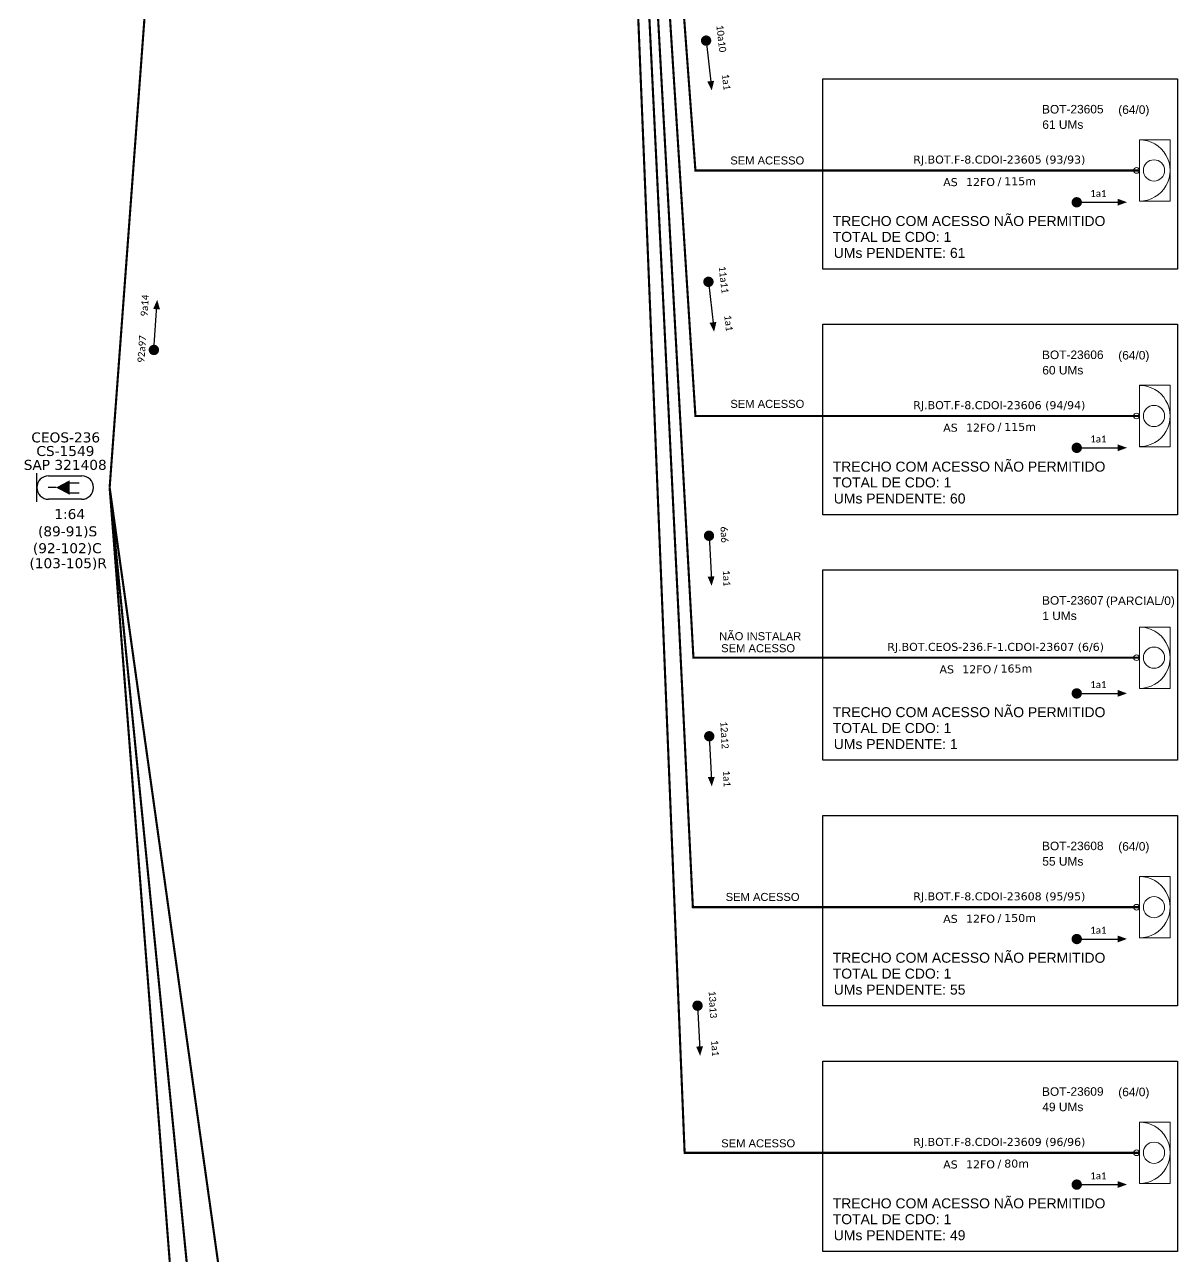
# Model space of a CAD drawing. Header units: millimetres. Extents: x 3529 to 4115, y -888 to 248.
# Drawn here: x 3570.7 to 3822.7, y -647.5 to -378.1 of the extents above; entities that cross this region are included whole.
import ezdxf
from ezdxf.enums import TextEntityAlignment as Align

# ---------------------------------------------------------------- set-up
doc = ezdxf.new("R2010")
doc.units = ezdxf.units.MM
for name, color, linetype, lineweight in [("20.0-LEGENDA DOS CDO'S", 1, 'Continuous', 0), ('20.2-CDO_POSTE', 1, 'Continuous', 5), ('40.1-ETIQUETAS', 1, 'Continuous', 20)]:
    doc.layers.add(name, color=color, linetype=linetype, lineweight=lineweight)
for name, color, linetype in [('20.4-CEOS', 1, 'Continuous'), ('CAP a instalar', 1, 'Continuous'), ('SETA', 7, 'Continuous')]:
    doc.layers.add(name, color=color, linetype=linetype)
doc.styles.add('ARIAL', font='arial.ttf')
doc.styles.add('siredit', font='verdana.ttf')
doc.linetypes.add('FENCELINE1', pattern='A,0.25,-0.1,[133,ltypeshp.shx,S=0.1,R=0,X=-0.1,Y=0],-0.1,1', length=1.45)

# ---------------------------------------------------------------- blocks, each defined once
blk = doc.blocks.new('CEOS_RP_CT_DRT')
at = {"layer": '20.4-CEOS', "color": 0}
for p, q in [((-4.54, 1.19), (-1.19, 1.19)), ((-1.19, -1.19), (-4.54, -1.19))]:
    blk.add_line(p, q, dxfattribs=at)
for points in [[(-5.73, -1.43), (-5.73, 1.44)], [(-3.79, 0), (-4.59, 0)], [(-2.47, 0.48), (-1.45, 0.48)], [(-2.47, -0.52), (-1.45, -0.52)]]:
    blk.add_lwpolyline(points, dxfattribs=at)
blk.add_lwpolyline([(-3.79, 0, 0, 1.47, 0), (-2.41, 0, 1.47, 1.47, 0)], format="xyseb", dxfattribs=at)
for centre, start, end in [((-4.54, 0), 90, 270), ((-1.19, 0), 270, 90)]:
    blk.add_arc(centre, 1.19, start, end, dxfattribs=at)
at = {"layer": '20.4-CEOS', "color": 7, "style": 'siredit'}
for tag, p in [('Nº_DA_CEOS', (-2.86, 5.6)), ('LOCAL', (-2.86, 4.24)), ('SAP', (-2.86, 2.78)), ('RACIO_SPLITAGEM', (-2.86, -1.88)), ('FIBRAS_SPLITTER', (-2.86, -3.58)), ('FIBRAS_TOP_C', (-2.86, -5.08)), ('RESERVA_FINAIS', (-2.86, -6.39))]:
    blk.add_attdef(tag, text='', height=1.01, dxfattribs=at).set_placement(p, align=Align.TOP_CENTER)
blk = doc.blocks.new('CDOE-TEXTO PADRÃO')
at = {"layer": "20.0-LEGENDA DOS CDO'S", "color": 0, "style": 'ARIAL'}
for tag, p in [('CDO_N', (0.49, 7.39)), ('CORDOALHA', (0.5, 4.33)), ('SAP', (0.51, 1.67)), ('SPLITER_1', (0.59, -0.91)), ('SPLITER_2', (0.6, -3.55)), ('(XX-XX_F)S', (0.54, -8.29)), ('(XX-XX_L)S', (0.55, -10.83)), ('UMS', (0.55, -13.15))]:
    blk.add_attdef(tag, p, '', height=1.7, rotation=0.118, dxfattribs=at)
blk.add_attdef('FIBRAS_UTILIZADAS', text='', height=1.7, rotation=0.118, dxfattribs=at).set_placement((19.77, 7.43), align=Align.CENTER)
blk = doc.blocks.new('ETIQUETA_RS5F')
at = {"layer": '40.1-ETIQUETAS', "color": 0, "style": 'siredit'}
blk.add_text('/', height=1.5, dxfattribs=at).set_placement((1.55, -1.95), align=Align.MIDDLE_RIGHT)
for tag, p in [('ETIQUETA_R_PRIMARIA', (1.18, 4.1)), ('ETIQUETA_R_SECUNDARIA', (1.18, 2.1)), ('F_ATIVAS/F_MORTAS', (1.11, -4.24))]:
    blk.add_attdef(tag, text='', height=1.5, dxfattribs=at).set_placement(p, align=Align.MIDDLE_CENTER)
for tag, p in [('TIPO_CABO', (-6.62, -2.12)), ('CAP_CABO', (0.37, -2.09))]:
    blk.add_attdef(tag, text='', height=1.5, dxfattribs=at).set_placement(p, align=Align.MIDDLE_RIGHT)
blk.add_attdef('METROS', text='', height=1.5, dxfattribs=at).set_placement((2.11, -1.95), align=Align.MIDDLE_LEFT)
for tag, p in [('FUSÃO_1', (0.82, -8.39)), ('FUSÃO_2', (0.82, -10.6)), ('FUSÃO_3', (0.82, -12.93)), ('FUSÃO_4', (0.82, -15.14)), ('FUSÃO_5', (0.82, -17.16))]:
    blk.add_attdef(tag, text='', height=1.5, dxfattribs=at).set_placement(p, align=Align.CENTER)

msp = doc.modelspace()

# ---------------------------------------------------------------- linework, layer by layer
at = {"const_width": 1.13}
for points in [[(3719.64, -381.07, -1), (3719.77, -382.19, -1)], [(3720.15, -433.81, -1), (3720.28, -434.93, -1)], [(3720.31, -489.33, -1), (3720.37, -490.45, -1)], [(3720.36, -533.17, -1), (3720.42, -534.29, -1)], [(3717.8, -592.08, -1), (3717.86, -593.21, -1)]]:
    msp.add_lwpolyline(points, format="xyb", close=True, dxfattribs=at)
at = {"color": 3, "elevation": 2}
for points in [[(3745.25, -389.96), (3822.72, -389.96), (3822.72, -431.6), (3745.25, -431.6)], [(3745.25, -443.65), (3822.72, -443.65), (3822.72, -485.3), (3745.25, -485.3)], [(3745.25, -497.35), (3822.72, -497.35), (3822.72, -538.99), (3745.25, -538.99)], [(3745.25, -551.05), (3822.72, -551.05), (3822.72, -592.69), (3745.25, -592.69)], [(3745.25, -604.75), (3822.72, -604.75), (3822.72, -646.39), (3745.25, -646.39)]]:
    msp.add_lwpolyline(points, close=True, dxfattribs=at)
at = {"const_width": 1.13, "elevation": 2}
for points in [[(3800.16, -416.98, 1), (3801.29, -416.98, 1)], [(3598.95, -449.83, 1), (3599.03, -448.7, 1)], [(3800.16, -470.67, 1), (3801.29, -470.67, 1)], [(3800.16, -524.37, 1), (3801.29, -524.37, 1)], [(3800.16, -578.07, 1), (3801.29, -578.07, 1)], [(3800.16, -631.77, 1), (3801.29, -631.77, 1)]]:
    msp.add_lwpolyline(points, format="xyb", close=True, dxfattribs=at)
at = {"layer": '40.1-ETIQUETAS', "color": 251, "true_color": 0x636466}
for p, q in [((3814.43, -416.72, 2), (3814.43, -403.3, 2)), ((3814.43, -470.42, 2), (3814.43, -457, 2)), ((3814.43, -577.82, 2), (3814.43, -564.4, 2)), ((3814.43, -631.51, 2), (3814.43, -618.09, 2))]:
    msp.add_line(p, q, dxfattribs=at)
at = {"layer": '40.1-ETIQUETAS', "color": 8}
msp.add_line((3814.43, -523.27, 2), (3814.43, -509.85, 2), dxfattribs=at)
at = {"layer": '40.1-ETIQUETAS', "color": 251, "true_color": 0x636466, "elevation": 2}
for points in [[(3814.43, -403.3), (3821.15, -403.3), (3821.15, -416.75), (3814.43, -416.75)], [(3814.43, -457), (3821.15, -457), (3821.15, -470.45), (3814.43, -470.45)], [(3814.43, -564.4), (3821.15, -564.4), (3821.15, -577.84), (3814.43, -577.84)], [(3814.43, -618.09), (3821.15, -618.09), (3821.15, -631.54), (3814.43, -631.54)]]:
    msp.add_lwpolyline(points, close=True, dxfattribs=at)
msp.add_lwpolyline([(3589.32, -479.35, 0.467, 0.467, 0), (3621.55, -803.46, 0.467, 0.467, 0), (3718.83, -803.46, 0.467, 0.467, 0)], format="xyseb", dxfattribs=at)
at = {"layer": '40.1-ETIQUETAS', "color": 8, "elevation": 2}
msp.add_lwpolyline([(3814.43, -509.85), (3821.15, -509.85), (3821.15, -523.3), (3814.43, -523.3)], close=True, dxfattribs=at)
at = {"layer": '40.1-ETIQUETAS', "color": 251, "true_color": 0x636466}
for centre, major_axis, start_param, end_param in [((3814.43, -410.01, 2), (-4.74, 4.74), 2.356194, 5.497787), ((3817.62, -410.01, 2), (1.64, 1.64), 3.926991, 10.210176), ((3813.81, -410.02, 2), (-0.439, 0.439), 2.356194490191767, 8.639379797371353), ((3814.43, -463.71, 2), (-4.74, 4.74), 2.356194, 5.497787), ((3813.81, -463.71, 2), (-0.439, 0.439), 2.356194490191767, 8.639379797371353), ((3817.62, -463.71, 2), (1.64, 1.64), 3.926991, 10.210176), ((3814.43, -571.11, 2), (-4.74, 4.74), 2.356194, 5.497787), ((3813.81, -571.11, 2), (-0.439, 0.439), 2.356194490191767, 8.639379797371353), ((3817.62, -571.11, 2), (1.64, 1.64), 3.926991, 10.210176), ((3814.43, -624.8, 2), (-4.74, 4.74), 2.356194, 5.497787), ((3813.81, -624.81, 2), (-0.439, 0.439), 2.356194490191767, 8.639379797371353), ((3817.62, -624.8, 2), (1.64, 1.64), 3.926991, 10.210176)]:
    msp.add_ellipse(centre, major_axis=major_axis, ratio=1, start_param=start_param, end_param=end_param, dxfattribs=at)
at = {"layer": '40.1-ETIQUETAS', "color": 8}
for centre, major_axis, start_param, end_param in [((3814.43, -516.56, 2), (-4.74, 4.74), 2.356194, 5.497787), ((3817.62, -516.56, 2), (1.64, 1.64), 3.926991, 10.210176)]:
    msp.add_ellipse(centre, major_axis=major_axis, ratio=1, start_param=start_param, end_param=end_param, dxfattribs=at)
at = {"layer": '40.1-ETIQUETAS', "color": 252, "true_color": 0x939598}
msp.add_ellipse((3813.81, -516.56, 2), major_axis=(-0.439, 0.439), ratio=1, start_param=2.356194490191767, end_param=8.639379797371353, dxfattribs=at)
at = {"layer": 'CAP a instalar', "linetype": 'FENCELINE1', "ltscale": 7, "const_width": 0.467, "elevation": 2}
for points in [[(3589.32, -479.35), (3619.32, -75.02)], [(3589.32, -479.35), (3619.32, -693.82)]]:
    msp.add_lwpolyline(points, dxfattribs=at)
at = {"layer": 'CAP a instalar', "color": 251, "linetype": 'FENCELINE1', "ltscale": 7, "true_color": 0x636466, "const_width": 0.467, "elevation": 2}
for points in [[(3692.54, -75.02), (3717.37, -410.02), (3814.43, -410.02)], [(3692.54, -75.02), (3717.37, -463.71), (3814.43, -463.71)], [(3692.54, -75.02), (3716.81, -571.11), (3814.43, -571.11)], [(3692.54, -75.02), (3715.01, -624.81), (3814.43, -624.81)]]:
    msp.add_lwpolyline(points, dxfattribs=at)
at = {"layer": 'CAP a instalar', "color": 8, "linetype": 'FENCELINE1', "ltscale": 7, "const_width": 0.467, "elevation": 2}
msp.add_lwpolyline([(3692.54, -75.02), (3716.93, -516.56), (3814.43, -516.56)], dxfattribs=at)
at = {"layer": 'CAP a instalar', "color": 251, "linetype": 'FENCELINE1', "ltscale": 7, "true_color": 0x636466, "elevation": 2}
msp.add_lwpolyline([(3589.32, -479.35, 0.467, 0.467, 0), (3619.32, -865.96, 0.467, 0.467, 0), (3718.83, -865.96, 0.467, 0.467, 0)], format="xyseb", dxfattribs=at)
at = {"layer": 'SETA'}
for points in [[(3719.7, -381.63), (3720.8, -391.27)], [(3720.22, -434.37), (3721.32, -444.01)], [(3720.34, -489.89), (3720.85, -499.57)], [(3720.39, -533.73), (3720.89, -543.41)], [(3717.83, -592.64), (3718.34, -602.33)]]:
    msp.add_lwpolyline(points, dxfattribs=at)
at = {"layer": 'SETA', "elevation": 2}
for points in [[(3800.73, -416.98), (3810.43, -416.98)], [(3598.99, -449.26), (3599.65, -439.59)], [(3800.73, -470.67), (3810.43, -470.67)], [(3800.73, -524.37), (3810.43, -524.37)], [(3800.73, -578.07), (3810.43, -578.07)], [(3800.73, -631.77), (3810.43, -631.77)]]:
    msp.add_lwpolyline(points, dxfattribs=at)
at = {"layer": 'SETA'}
for points in [[(3719.95, -390.58), (3720.93, -392.55), (3721.45, -390.41)], [(3809.65, -416.21, 2), (3811.71, -416.96, 2), (3809.65, -417.71, 2)], [(3598.83, -440.31, 2), (3599.72, -438.3, 2), (3600.33, -440.41, 2)], [(3720.47, -443.32), (3721.45, -445.29), (3721.96, -443.15)], [(3809.65, -469.91, 2), (3811.71, -470.66, 2), (3809.65, -471.41, 2)], [(3720.04, -498.84), (3720.9, -500.86), (3721.54, -498.76)], [(3809.65, -523.6, 2), (3811.71, -524.36, 2), (3809.65, -525.11, 2)], [(3720.09, -542.68), (3720.95, -544.7), (3721.59, -542.6)], [(3809.65, -577.3, 2), (3811.71, -578.05, 2), (3809.65, -578.81, 2)], [(3717.53, -601.59), (3718.39, -603.62), (3719.03, -601.51)], [(3809.65, -631, 2), (3811.71, -631.75, 2), (3809.65, -632.5, 2)]]:
    msp.add_solid(points, dxfattribs=at)

# ---------------------------------------------------------------- block references
at = {"layer": '20.2-CDO_POSTE', "color": 8}
ref = msp.add_blockref('CDOE-TEXTO PADRÃO', (3801.13, -517.45, 2), dxfattribs=dict(at, xscale=1.09648293559315, yscale=1.09648293559315, zscale=1.09648293559315))
ref.add_attrib('CDO_N', 'BOT-23607', (3793.13, -504.97, 2), dxfattribs={"layer": "20.0-LEGENDA DOS CDO'S", "color": 0, "height": 1.864, "rotation": 0.118, "style": 'ARIAL'})
ref.add_attrib('CORDOALHA', '1 UMs', (3793.2, -508.33, 2), dxfattribs={"layer": "20.0-LEGENDA DOS CDO'S", "color": 0, "height": 1.864, "rotation": 0.118, "style": 'ARIAL'})
ref.add_attrib('FIBRAS_UTILIZADAS', '           (PARCIAL/0)', dxfattribs={"layer": "20.0-LEGENDA DOS CDO'S", "color": 0, "height": 1.8639, "rotation": 0.118, "style": 'ARIAL'}).set_placement((3810.67, -505.05, 2), align=Align.CENTER)
at = {"layer": '20.4-CEOS'}
ref = msp.add_blockref('CEOS_RP_CT_DRT', (3585.79, -479.35, 2), dxfattribs=dict(at, xscale=2.161665797233581, yscale=2.161665797233581, zscale=2.161665797233581))
ref.add_attrib('Nº_DA_CEOS', 'CEOS-236', dxfattribs={"color": 7, "height": 2.183, "style": 'siredit'}).set_placement((3579.72, -467.3, 2), align=Align.TOP_CENTER)
ref.add_attrib('LOCAL', 'CS-1549', dxfattribs={"color": 7, "height": 2.183, "style": 'siredit'}).set_placement((3579.65, -470.27, 2), align=Align.TOP_CENTER)
ref.add_attrib('SAP', 'SAP 321408', dxfattribs={"color": 7, "height": 2.183, "style": 'siredit'}).set_placement((3579.61, -473.3, 2), align=Align.TOP_CENTER)
ref.add_attrib('RACIO_SPLITAGEM', '1:64', dxfattribs={"color": 7, "height": 2.183, "style": 'siredit'}).set_placement((3580.59, -484.06, 2), align=Align.TOP_CENTER)
ref.add_attrib('FIBRAS_SPLITTER', '(89-91)S', dxfattribs={"color": 7, "height": 2.183, "style": 'siredit'}).set_placement((3580.13, -487.83, 2), align=Align.TOP_CENTER)
ref.add_attrib('FIBRAS_TOP_C', '(92-102)C', dxfattribs={"color": 7, "height": 2.183, "style": 'siredit'}).set_placement((3580.06, -491.52, 2), align=Align.TOP_CENTER)
ref.add_attrib('RESERVA_FINAIS', '(103-105)R', dxfattribs={"color": 7, "height": 2.183, "style": 'siredit'}).set_placement((3580.25, -494.8, 2), align=Align.TOP_CENTER)
at = {"layer": '40.1-ETIQUETAS', "color": 251, "true_color": 0x636466}
ref = msp.add_blockref('CDOE-TEXTO PADRÃO', (3801.13, -410.06, 2), dxfattribs=dict(at, xscale=1.09648293559315, yscale=1.09648293559315, zscale=1.09648293559315))
ref.add_attrib('CDO_N', 'BOT-23605', (3793.13, -397.57, 2), dxfattribs={"layer": "20.0-LEGENDA DOS CDO'S", "color": 0, "height": 1.864, "rotation": 0.118, "style": 'ARIAL'})
ref.add_attrib('CORDOALHA', '61 UMs', (3793.2, -400.93, 2), dxfattribs={"layer": "20.0-LEGENDA DOS CDO'S", "color": 0, "height": 1.864, "rotation": 0.118, "style": 'ARIAL'})
ref.add_attrib('FIBRAS_UTILIZADAS', '       (64/0)', dxfattribs={"layer": "20.0-LEGENDA DOS CDO'S", "color": 0, "height": 1.8639, "rotation": 0.118, "style": 'ARIAL'}).set_placement((3810.67, -397.66, 2), align=Align.CENTER)
ref = msp.add_blockref('ETIQUETA_RS5F', (3782.42, -410.1, 2), dxfattribs=dict(at, xscale=1.16639998499977, yscale=1.16639998499977, zscale=1.16639998499977))
ref.add_attrib('ETIQUETA_R_SECUNDARIA', 'RJ.BOT.F-8.CDOI-23605 (93/93)', dxfattribs={"color": 0, "height": 1.7496, "style": 'siredit'}).set_placement((3783.8, -407.64, 2), align=Align.MIDDLE_CENTER)
ref.add_attrib('TIPO_CABO', 'AS', dxfattribs={"color": 0, "height": 1.75, "style": 'siredit'}).set_placement((3774.7, -412.57, 2), align=Align.MIDDLE_RIGHT)
ref.add_attrib('CAP_CABO', '12FO', dxfattribs={"color": 0, "height": 1.75, "style": 'siredit'}).set_placement((3782.85, -412.54, 2), align=Align.MIDDLE_RIGHT)
ref.add_attrib('METROS', '115m', dxfattribs={"color": 0, "height": 1.75, "style": 'siredit'}).set_placement((3784.88, -412.38, 2), align=Align.MIDDLE_LEFT)
ref = msp.add_blockref('CDOE-TEXTO PADRÃO', (3801.13, -463.75, 2), dxfattribs=dict(at, xscale=1.09648293559315, yscale=1.09648293559315, zscale=1.09648293559315))
ref.add_attrib('CDO_N', 'BOT-23606', (3793.13, -451.27, 2), dxfattribs={"layer": "20.0-LEGENDA DOS CDO'S", "color": 0, "height": 1.864, "rotation": 0.118, "style": 'ARIAL'})
ref.add_attrib('CORDOALHA', '60 UMs', (3793.2, -454.63, 2), dxfattribs={"layer": "20.0-LEGENDA DOS CDO'S", "color": 0, "height": 1.864, "rotation": 0.118, "style": 'ARIAL'})
ref.add_attrib('FIBRAS_UTILIZADAS', '       (64/0)', dxfattribs={"layer": "20.0-LEGENDA DOS CDO'S", "color": 0, "height": 1.8639, "rotation": 0.118, "style": 'ARIAL'}).set_placement((3810.67, -451.36, 2), align=Align.CENTER)
ref = msp.add_blockref('ETIQUETA_RS5F', (3782.42, -463.8, 2), dxfattribs=dict(at, xscale=1.16639998499977, yscale=1.16639998499977, zscale=1.16639998499977))
ref.add_attrib('ETIQUETA_R_SECUNDARIA', 'RJ.BOT.F-8.CDOI-23606 (94/94)', dxfattribs={"color": 0, "height": 1.7496, "style": 'siredit'}).set_placement((3783.8, -461.34, 2), align=Align.MIDDLE_CENTER)
ref.add_attrib('TIPO_CABO', 'AS', dxfattribs={"color": 0, "height": 1.75, "style": 'siredit'}).set_placement((3774.7, -466.26, 2), align=Align.MIDDLE_RIGHT)
ref.add_attrib('CAP_CABO', '12FO', dxfattribs={"color": 0, "height": 1.75, "style": 'siredit'}).set_placement((3782.85, -466.24, 2), align=Align.MIDDLE_RIGHT)
ref.add_attrib('METROS', '115m', dxfattribs={"color": 0, "height": 1.75, "style": 'siredit'}).set_placement((3784.88, -466.08, 2), align=Align.MIDDLE_LEFT)
at = {"layer": '40.1-ETIQUETAS', "color": 8}
ref = msp.add_blockref('ETIQUETA_RS5F', (3781.61, -516.65, 2), dxfattribs=dict(at, xscale=1.16639998499977, yscale=1.16639998499977, zscale=1.16639998499977))
ref.add_attrib('ETIQUETA_R_SECUNDARIA', 'RJ.BOT.CEOS-236.F-1.CDOI-23607 (6/6)', dxfattribs={"color": 0, "height": 1.7496, "style": 'siredit'}).set_placement((3782.99, -514.19, 2), align=Align.MIDDLE_CENTER)
ref.add_attrib('TIPO_CABO', 'AS', dxfattribs={"color": 0, "height": 1.75, "style": 'siredit'}).set_placement((3773.89, -519.11, 2), align=Align.MIDDLE_RIGHT)
ref.add_attrib('CAP_CABO', '12FO', dxfattribs={"color": 0, "height": 1.75, "style": 'siredit'}).set_placement((3782.03, -519.09, 2), align=Align.MIDDLE_RIGHT)
ref.add_attrib('METROS', '165m', dxfattribs={"color": 0, "height": 1.75, "style": 'siredit'}).set_placement((3784.07, -518.92, 2), align=Align.MIDDLE_LEFT)
at = {"layer": '40.1-ETIQUETAS', "color": 251, "true_color": 0x636466}
ref = msp.add_blockref('CDOE-TEXTO PADRÃO', (3801.13, -571.15, 2), dxfattribs=dict(at, xscale=1.09648293559315, yscale=1.09648293559315, zscale=1.09648293559315))
ref.add_attrib('CDO_N', 'BOT-23608', (3793.13, -558.66, 2), dxfattribs={"layer": "20.0-LEGENDA DOS CDO'S", "color": 0, "height": 1.864, "rotation": 0.118, "style": 'ARIAL'})
ref.add_attrib('CORDOALHA', '55 UMs', (3793.2, -562.03, 2), dxfattribs={"layer": "20.0-LEGENDA DOS CDO'S", "color": 0, "height": 1.864, "rotation": 0.118, "style": 'ARIAL'})
ref.add_attrib('FIBRAS_UTILIZADAS', '       (64/0)', dxfattribs={"layer": "20.0-LEGENDA DOS CDO'S", "color": 0, "height": 1.8639, "rotation": 0.118, "style": 'ARIAL'}).set_placement((3810.67, -558.75, 2), align=Align.CENTER)
ref = msp.add_blockref('ETIQUETA_RS5F', (3782.42, -571.19, 2), dxfattribs=dict(at, xscale=1.16639998499977, yscale=1.16639998499977, zscale=1.16639998499977))
ref.add_attrib('ETIQUETA_R_SECUNDARIA', 'RJ.BOT.F-8.CDOI-23608 (95/95)', dxfattribs={"color": 0, "height": 1.7496, "style": 'siredit'}).set_placement((3783.8, -568.74, 2), align=Align.MIDDLE_CENTER)
ref.add_attrib('TIPO_CABO', 'AS', dxfattribs={"color": 0, "height": 1.75, "style": 'siredit'}).set_placement((3774.7, -573.66, 2), align=Align.MIDDLE_RIGHT)
ref.add_attrib('CAP_CABO', '12FO', dxfattribs={"color": 0, "height": 1.75, "style": 'siredit'}).set_placement((3782.85, -573.63, 2), align=Align.MIDDLE_RIGHT)
ref.add_attrib('METROS', '150m', dxfattribs={"color": 0, "height": 1.75, "style": 'siredit'}).set_placement((3784.88, -573.47, 2), align=Align.MIDDLE_LEFT)
ref = msp.add_blockref('CDOE-TEXTO PADRÃO', (3801.13, -624.85, 2), dxfattribs=dict(at, xscale=1.09648293559315, yscale=1.09648293559315, zscale=1.09648293559315))
ref.add_attrib('CDO_N', 'BOT-23609', (3793.13, -612.36, 2), dxfattribs={"layer": "20.0-LEGENDA DOS CDO'S", "color": 0, "height": 1.864, "rotation": 0.118, "style": 'ARIAL'})
ref.add_attrib('CORDOALHA', '49 UMs', (3793.2, -615.72, 2), dxfattribs={"layer": "20.0-LEGENDA DOS CDO'S", "color": 0, "height": 1.864, "rotation": 0.118, "style": 'ARIAL'})
ref.add_attrib('FIBRAS_UTILIZADAS', '       (64/0)', dxfattribs={"layer": "20.0-LEGENDA DOS CDO'S", "color": 0, "height": 1.8639, "rotation": 0.118, "style": 'ARIAL'}).set_placement((3810.67, -612.45, 2), align=Align.CENTER)
ref = msp.add_blockref('ETIQUETA_RS5F', (3782.42, -624.89, 2), dxfattribs=dict(at, xscale=1.16639998499977, yscale=1.16639998499977, zscale=1.16639998499977))
ref.add_attrib('ETIQUETA_R_SECUNDARIA', 'RJ.BOT.F-8.CDOI-23609 (96/96)', dxfattribs={"color": 0, "height": 1.7496, "style": 'siredit'}).set_placement((3783.8, -622.43, 2), align=Align.MIDDLE_CENTER)
ref.add_attrib('TIPO_CABO', 'AS', dxfattribs={"color": 0, "height": 1.75, "style": 'siredit'}).set_placement((3774.7, -627.36, 2), align=Align.MIDDLE_RIGHT)
ref.add_attrib('CAP_CABO', '12FO', dxfattribs={"color": 0, "height": 1.75, "style": 'siredit'}).set_placement((3782.85, -627.33, 2), align=Align.MIDDLE_RIGHT)
ref.add_attrib('METROS', '80m', dxfattribs={"color": 0, "height": 1.75, "style": 'siredit'}).set_placement((3784.88, -627.17, 2), align=Align.MIDDLE_LEFT)

# ---------------------------------------------------------------- texts
at = {"color": 251, "linetype": 'Continuous', "true_color": 0x636466, "style": 'ARIAL'}
for p in [(3724.99, -408.71), (3725, -461.93), (3723.97, -569.74), (3723.01, -623.61)]:
    msp.add_text('SEM ACESSO', height=1.75, dxfattribs=at).set_placement(p)
at = {"color": 3, "style": 'ARIAL'}
for s, p in [('TRECHO COM ACESSO NÃO PERMITIDO', (3747.38, -422.17, 1.06)), ('TOTAL DE CDO: 1', (3747.38, -425.63, 1.06)), ('UMs PENDENTE: 61', (3747.61, -429.14, 1.06)), ('TRECHO COM ACESSO NÃO PERMITIDO', (3747.38, -475.87, 1.06)), ('TOTAL DE CDO: 1', (3747.38, -479.33, 1.06)), ('UMs PENDENTE: 60', (3747.61, -482.84, 1.06)), ('TRECHO COM ACESSO NÃO PERMITIDO', (3747.38, -529.56, 1.06)), ('TOTAL DE CDO: 1', (3747.38, -533.02, 1.06)), ('UMs PENDENTE: 1', (3747.61, -536.53, 1.06)), ('TRECHO COM ACESSO NÃO PERMITIDO', (3747.38, -583.26, 1.06)), ('TOTAL DE CDO: 1', (3747.38, -586.72, 1.06)), ('UMs PENDENTE: 55', (3747.61, -590.23, 1.06)), ('TRECHO COM ACESSO NÃO PERMITIDO', (3747.38, -636.96, 1.06)), ('TOTAL DE CDO: 1', (3747.38, -640.42, 1.06)), ('UMs PENDENTE: 49', (3747.61, -643.93, 1.06))]:
    msp.add_text(s, height=2.182, dxfattribs=at).set_placement(p)
at = {"color": 8, "linetype": 'Continuous', "style": 'ARIAL'}
for s, p in [('NÃO INSTALAR', (3722.56, -512.73)), ('SEM ACESSO', (3722.99, -515.36))]:
    msp.add_text(s, height=1.75, dxfattribs=at).set_placement(p)
at = {"char_height": 1.5342, "width": 28.6065, "attachment_point": 5}
for s, insert, rotation in [('\\C7;\\fCalibri|b0|i0|c0|p34;10a10', (3723.03, -381.18), 276.5223), ('\\C7;\\fCalibri|b0|i0|c0|p34;1a1', (3724.11, -390.67), 276.5223), ('\\C7;\\fCalibri|b0|i0|c0|p34;11a11', (3723.54, -433.92), 276.5223), ('\\C7;\\fCalibri|b0|i0|c0|p34;9a14', (3596.99, -439.55, 2), 86.1397), ('\\C7;\\fCalibri|b0|i0|c0|p34;1a1', (3724.62, -443.41), 276.5223), ('\\C7;\\fCalibri|b0|i0|c0|p34;92a97', (3596.35, -449.07, 2), 86.1397), ('\\C7;\\fCalibri|b0|i0|c0|p34;6a6', (3723.69, -489.65), 272.9863), ('\\C7;\\fCalibri|b0|i0|c0|p34;1a1', (3724.19, -499.18), 272.9863), ('\\C7;\\fCalibri|b0|i0|c0|p34;12a12', (3723.73, -533.49), 272.9863), ('\\C7;\\fCalibri|b0|i0|c0|p34;1a1', (3724.23, -543.02), 272.9863), ('\\C7;\\fCalibri|b0|i0|c0|p34;13a13', (3721.18, -592.4), 272.9863), ('\\C7;\\fCalibri|b0|i0|c0|p34;1a1', (3721.68, -601.93), 272.9863)]:
    msp.add_mtext(s, dxfattribs=dict(at, insert=insert, rotation=rotation))
for insert in [(3805.45, -415.04, 2), (3805.45, -468.74, 2), (3805.45, -522.44, 2), (3805.45, -576.13, 2), (3805.45, -629.83, 2)]:
    msp.add_mtext('\\C7;\\fCalibri|b0|i0|c0|p34;1a1', dxfattribs=dict(at, insert=insert))

doc.saveas('drawing.dxf')
